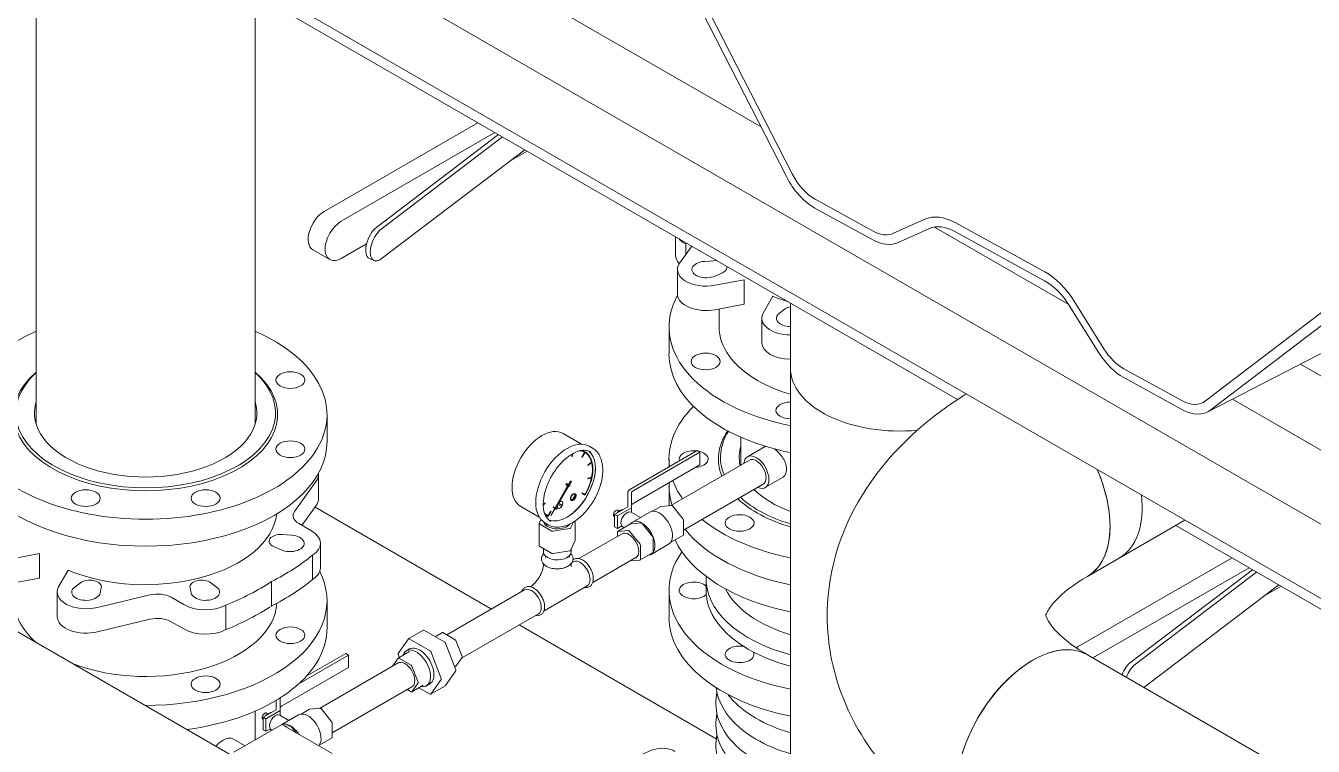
# Model space of a CAD drawing. Header units: millimetres. Extents: x -312439 to 477422, y -331570 to 212570.
# Drawn here: x 398898 to 399505, y 93944 to 94284 of the extents above; entities that cross this region are included whole.
import ezdxf

# ---------------------------------------------------------------- set-up
doc = ezdxf.new("R2010")
doc.units = ezdxf.units.MM

msp = doc.modelspace()

# ---------------------------------------------------------------- linework, layer by layer
at = {"color": 0, "linetype": 'Continuous', "lineweight": 0, "extrusion": (8.40036e-17, 0.816497, 0.57735)}
for p, q in [((397280.542, 95334.72), (402000.038, 92609.917)), ((397280.542, 95299.715), (402000.038, 92574.913)), ((399347.003, 93736.499), (397887.946, 94578.885)), ((398732.254, 94456.575), (399337.191, 94107.315)), ((399175.68, 94370.606), (399256.553, 94212.375)), ((399259.211, 94213.714), (399178.338, 94371.945)), ((398903.134, 94095.657), (398903.134, 94357.917)), ((399078.327, 94331.773), (399244.59, 94235.781)), ((399006.209, 94095.657), (399006.209, 94298.407)), ((399111.206, 94237.787), (399038.777, 94195.97)), ((399046.793, 94191.342), (399119.222, 94233.159)), ((399120.834, 94232.228), (399063.513, 94188.641)), ((399065.66, 94187.699), (399122.758, 94231.117)), ((399133.225, 94225.074), (399065.66, 94173.698)), ((399134.38, 94224.408), (399125.94, 94219.535)), ((399269.973, 94197.598), (399297.283, 94182.593)), ((399297.389, 94186.74), (399270.104, 94201.731)), ((399321.791, 94192.291), (399307.045, 94185.67)), ((399378.252, 94167.491), (399335.972, 94190.72)), ((399204.342, 94175.306), (399204.342, 94184.014)), ((399309.202, 94181.273), (399323.947, 94187.893)), ((399326.295, 94188.608), (399389.574, 94152.074)), ((399335.867, 94186.573), (399378.147, 94163.344)), ((399033.418, 94177.937), (399041.434, 94173.309)), ((399058.737, 94180.736), (399046.793, 94173.839)), ((399206.326, 94171.697), (399211.973, 94179.609)), ((399209.094, 94175.576), (399209.094, 94181.271)), ((399060.07, 94173.787), (399062.217, 94172.846)), ((399217.937, 94172.442), (399222.331, 94172.755)), ((399540.648, 94172.888), (399454.049, 94106.668)), ((399205.206, 94157.08), (399205.206, 94168.581)), ((399226.396, 94167.087), (399222.906, 94165.515)), ((399456.566, 94102.485), (399543.165, 94168.705)), ((399236.707, 94163.756), (399223.007, 94161.148)), ((399236.707, 94152.255), (399236.707, 94163.756)), ((399245.662, 94148.068), (399250.179, 94155.978)), ((399558.081, 94154.637), (399455.131, 94101.575)), ((399223.007, 94149.647), (399236.707, 94152.255)), ((399224.804, 94141.564), (399224.804, 94149.989)), ((399253.225, 94148.01), (399255.949, 94150.025)), ((399258.407, 93890.54), (399258.407, 94152.8)), ((399389.803, 94151.712), (399403.807, 94129.296)), ((399406.126, 94131.234), (399392.121, 94153.65)), ((399201.225, 94141.564), (399201.225, 94128.862)), ((399244.98, 94134.116), (399244.98, 94145.617)), ((399498.739, 94124.052), (399607.609, 94061.196)), ((399415.463, 94117.663), (399442.774, 94102.659)), ((399442.854, 94106.82), (399415.569, 94121.81)), ((399466.706, 94107.542), (399632.99, 94011.538)), ((399040.109, 94087.507), (399040.109, 94100.209)), ((399160.031, 94086.309), (399151.332, 94091.331)), ((399235.124, 94076.434), (399235.124, 94089.52)), ((399155.499, 94080.562), (399155.732, 94081.703)), ((399155.542, 94080.537), (399155.787, 94081.735)), ((399155.98, 94081.844), (399155.722, 94080.585)), ((399160.182, 94080.208), (399161.489, 94082.472)), ((399160.225, 94080.183), (399161.533, 94082.448)), ((399161.664, 94082.372), (399160.357, 94080.107)), ((399161.73, 94082.638), (399161.686, 94082.663)), ((399165.448, 94084.286), (399163.632, 94085.334)), ((399214.546, 94083.226), (399183.018, 94065.023)), ((399215.824, 94082.488), (399184.296, 94064.285)), ((399215.824, 94082.488), (399214.546, 94083.226)), ((399215.824, 94076.587), (399215.824, 94082.488)), ((399246.274, 94085.007), (399238.195, 94080.342)), ((399155.499, 94080.562), (399155.542, 94080.537)), ((399155.722, 94080.585), (399155.542, 94080.537)), ((399160.182, 94080.208), (399160.225, 94080.183)), ((399160.357, 94080.107), (399160.225, 94080.183)), ((399162.913, 94076.434), (399164.699, 94078.017)), ((399162.961, 94076.254), (399162.913, 94076.434)), ((399162.913, 94076.434), (399162.957, 94076.409)), ((399162.957, 94076.409), (399164.743, 94077.992)), ((399163.005, 94076.229), (399162.957, 94076.409)), ((399162.961, 94076.254), (399163.005, 94076.229)), ((399164.791, 94077.813), (399163.005, 94076.229)), ((399169.444, 94078.356), (399169.193, 94079.187)), ((399215.824, 94076.587), (399184.296, 94058.385)), ((399201.225, 94075.534), (399201.225, 94079.256)), ((399239.119, 94078.741), (399202.059, 94057.344)), ((399035.007, 94068.875), (399024.824, 94054.604)), ((399036.128, 94060.489), (399036.128, 94071.991)), ((399154.754, 94069.01), (399153.992, 94067.642)), ((399154.079, 94067.592), (399154.841, 94068.96)), ((399154.841, 94068.96), (399154.754, 94069.01)), ((399154.841, 94068.96), (399155.27, 94068.712)), ((399162.913, 94070.014), (399162.961, 94070.25)), ((399162.913, 94070.014), (399162.957, 94069.989)), ((399164.743, 94070.468), (399162.957, 94069.989)), ((399162.957, 94069.989), (399163.005, 94070.225)), ((399162.961, 94070.25), (399164.747, 94070.728)), ((399162.961, 94070.25), (399163.005, 94070.225)), ((399163.005, 94070.225), (399164.791, 94070.703)), ((399254.645, 94070.508), (399246.566, 94065.843)), ((399153.283, 94066.368), (399147.582, 94056.196)), ((399153.369, 94066.318), (399147.669, 94056.146)), ((399147.78, 94056.13), (399153.717, 94066.117)), ((399152.715, 94067.124), (399153.278, 94066.799)), ((399153.083, 94067.761), (399153.645, 94067.436)), ((399153.369, 94066.318), (399153.283, 94066.368)), ((399153.729, 94066.539), (399154.015, 94066.374)), ((399154.079, 94067.592), (399153.992, 94067.642)), ((399154.096, 94067.175), (399154.382, 94067.01)), ((399155.27, 94068.712), (399154.465, 94067.368)), ((399157.151, 94062.775), (399156.82, 94062.201)), ((399156.927, 94062.904), (399156.849, 94062.949)), ((399156.929, 94062.933), (399157.013, 94062.884)), ((399157.151, 94062.775), (399157.23, 94062.729)), ((399160.182, 94063.086), (399160.313, 94063.313)), ((399160.182, 94063.086), (399160.225, 94063.061)), ((399160.225, 94063.061), (399160.357, 94063.288)), ((399161.533, 94062.306), (399160.225, 94063.061)), ((399160.313, 94063.313), (399160.357, 94063.288)), ((399160.357, 94063.288), (399161.664, 94062.534)), ((399181.765, 94063.276), (399181.765, 94056.72)), ((399183.572, 94054.057), (399183.572, 94063.276)), ((399201.225, 94057.27), (399201.225, 94068.158)), ((399245.641, 94067.443), (399208.115, 94045.778)), ((399035.007, 94057.374), (399028.303, 94047.978)), ((399140.126, 94051.833), (399131.427, 94056.855)), ((399141.966, 94057.858), (399142.837, 94058.631)), ((399141.966, 94057.795), (399142.88, 94058.606)), ((399142.928, 94058.426), (399141.967, 94057.573)), ((399142.837, 94058.631), (399142.88, 94058.606)), ((399142.88, 94058.606), (399142.928, 94058.426)), ((399147.602, 94056.232), (399146.721, 94056.741)), ((399148.893, 94057.916), (399148.855, 94057.939)), ((399150.669, 94056.891), (399148.893, 94057.916)), ((399149.164, 94058.459), (399149.196, 94058.441)), ((399149.196, 94058.441), (399150.971, 94057.416)), ((399150.833, 94059.226), (399150.67, 94059.319)), ((399155.073, 94059.874), (399155.151, 94059.829)), ((399155.128, 94059.813), (399155.212, 94059.765)), ((399155.707, 94060.273), (399155.376, 94059.699)), ((399155.454, 94059.654), (399155.376, 94059.699)), ((399161.598, 94062.42), (399161.73, 94062.344)), ((399181.765, 94056.72), (399175.62, 94053.172)), ((399193.502, 94054.673), (399197.38, 94056.912)), ((399202.545, 94057.388), (399197.445, 94056.932)), ((399207.959, 94050.862), (399202.858, 94057.207)), ((399034.446, 94056.587), (399117.596, 94008.58)), ((399140.918, 94050.744), (399140.096, 94048.973)), ((399144.112, 94052.222), (399144.155, 94052.197)), ((399144.155, 94052.197), (399144.286, 94052.425)), ((399144.178, 94052.489), (399145.485, 94054.752)), ((399144.221, 94052.463), (399145.528, 94054.727)), ((399144.309, 94052.412), (399144.352, 94052.387)), ((399145.66, 94054.651), (399144.352, 94052.387)), ((399145.485, 94054.752), (399145.528, 94054.727)), ((399145.528, 94054.727), (399145.66, 94054.651)), ((399147.506, 94056.059), (399145.602, 94052.663)), ((399145.689, 94052.613), (399145.602, 94052.663)), ((399147.592, 94056.009), (399145.689, 94052.613)), ((399145.689, 94052.613), (399147.659, 94055.928)), ((399147.487, 94056.027), (399146.603, 94056.537)), ((399148.335, 94055.537), (399147.616, 94055.952)), ((399148.453, 94055.741), (399147.734, 94056.156)), ((399149.032, 94056.106), (399148.869, 94056.2)), ((399175.467, 94052.176), (399175.62, 94052.088)), ((399176.897, 94052.434), (399175.62, 94053.172)), ((399175.62, 94053.172), (399175.62, 94047.271)), ((399176.832, 94054.047), (399176.744, 94053.821)), ((399183.572, 94056.288), (399176.897, 94052.434)), ((399176.897, 94046.533), (399176.897, 94052.434)), ((399178.816, 94055.31), (399177.008, 94054.266)), ((399177.182, 94055.147), (399177.858, 94054.757)), ((399179.154, 94055.212), (399178.96, 94055.324)), ((399183.392, 94054.161), (399187.72, 94051.662)), ((399184.025, 94049.529), (399192.253, 94054.28)), ((399026.822, 94048.833), (399032.766, 94045.401)), ((399140.081, 94048.907), (399140.081, 94038.405)), ((399140.21, 94048.726), (399146.1, 94045.326)), ((399144.587, 94048.153), (399142.77, 94049.201)), ((399143.562, 94047.737), (399143.562, 94048.744)), ((399146.527, 94045.26), (399154.572, 94046.504)), ((399151.719, 94047.657), (399150.875, 94047.459)), ((399153.574, 94047.737), (399153.574, 94048.243)), ((399154.885, 94046.685), (399156.229, 94049.58)), ((399157.056, 94050.113), (399157.056, 94040.895)), ((399175.62, 94047.271), (399176.897, 94046.533)), ((399178.964, 94047.727), (399176.897, 94046.533)), ((399176.934, 94044.958), (399176.934, 94042.839)), ((399177.026, 94045.161), (399183.089, 94048.661)), ((399182.191, 94045.636), (399177.091, 94045.181)), ((399179.426, 94047.291), (399180.07, 94046.918)), ((399187.605, 94039.11), (399182.504, 94045.456)), ((399188.254, 94049.137), (399183.154, 94048.681)), ((399193.667, 94042.611), (399188.567, 94048.956)), ((399208.115, 94043.658), (399208.115, 94050.459)), ((399398.342, 94023.982), (399444.259, 94050.492)), ((399439.934, 94047.995), (399715.648, 93888.812)), ((399019.003, 94043.688), (399023.396, 94043.375)), ((399036.989, 94028.014), (399036.989, 94039.515)), ((399154.885, 94036.184), (399157.041, 94040.829)), ((399179.086, 94044.081), (399158.769, 94032.351)), ((399187.761, 94031.907), (399187.761, 94038.707)), ((399192.796, 94034.336), (399201.025, 94039.087)), ((399193.824, 94035.407), (399193.824, 94042.208)), ((399201.989, 94039.972), (399208.024, 94043.456)), ((398904.718, 94034.69), (398891.017, 94032.082)), ((398904.718, 94023.189), (398904.718, 94034.69)), ((399018.427, 94036.449), (399014.937, 94038.021)), ((399033.296, 94022.45), (399033.296, 94033.952)), ((399140.21, 94038.225), (399146.1, 94034.825)), ((399142.046, 94037.165), (399142.046, 94035.528)), ((399142.964, 94033.601), (399142.964, 94032.932)), ((399146.527, 94034.758), (399154.572, 94036.003)), ((399154.172, 94033.601), (399154.172, 94032.932)), ((399155.091, 94036.627), (399155.091, 94035.528)), ((399185.609, 94032.784), (399165.291, 94021.053)), ((399187.669, 94031.704), (399193.732, 94035.205)), ((399466.479, 94032.67), (399394.05, 93990.853)), ((398913.672, 94019.002), (398918.19, 94026.912)), ((399142.046, 94029.581), (399142.046, 94029.889)), ((399155.091, 94029.581), (399155.091, 94029.889)), ((399155.518, 94030.474), (399156.134, 94030.829)), ((399182.991, 94031.272), (399187.605, 94031.684)), ((399402.066, 93986.225), (399474.495, 94028.042)), ((399476.107, 94027.111), (399418.786, 93983.523)), ((398891.017, 94020.581), (398904.718, 94023.189)), ((398921.236, 94018.944), (398923.959, 94020.959)), ((398985.385, 94020.959), (398988.108, 94018.944)), ((399014.002, 94009.997), (399014.002, 94021.499)), ((399218.679, 94022.755), (399218.679, 94017.348)), ((399420.933, 93982.582), (399478.031, 94026)), ((398912.991, 94005.05), (398912.991, 94016.551)), ((398956.662, 94015.251), (398931.943, 94009.371)), ((398933.775, 94018.612), (398933.233, 94016.075)), ((398976.11, 94016.075), (398975.568, 94018.612)), ((399133.181, 94017.578), (399096.5, 93996.4)), ((399135.816, 94019.099), (399136.083, 94019.253)), ((399142.339, 94007.801), (399162.656, 94019.532)), ((399201.225, 94004.646), (399201.225, 94017.348)), ((399488.498, 94019.957), (399424.957, 93971.641)), ((399489.653, 94019.291), (399481.214, 94014.418)), ((398972.602, 94010.665), (398966.657, 94014.097)), ((398992.433, 93998.858), (398992.433, 94010.359)), ((399040.109, 94012.497), (399040.109, 93999.796)), ((398956.662, 94003.749), (398931.943, 93997.87)), ((398972.602, 93999.164), (398966.657, 94002.596)), ((399139.704, 94006.28), (399103.489, 93985.372)), ((399085.504, 93998.615), (399078.574, 93994.615)), ((399085.782, 93998.588), (399095.579, 93992.931)), ((399094.443, 93997.482), (399091.07, 93995.534)), ((399094.665, 93997.46), (399100.554, 93994.059)), ((399130.641, 94001.048), (399223.476, 93947.45)), ((399073.613, 93987.588), (399078.512, 93994.557)), ((399078.853, 93994.587), (399088.65, 93988.931)), ((399095.919, 93992.508), (399100.818, 93979.882)), ((399100.825, 93993.722), (399103.77, 93986.133)), ((399050.266, 93986.903), (399026.793, 93973.351)), ((399048.988, 93987.641), (399030.306, 93976.854)), ((399050.266, 93986.903), (399048.988, 93987.641)), ((399050.266, 93981.002), (399050.266, 93986.903)), ((399070.943, 93981.644), (399073.606, 93985.434)), ((399074.145, 93985.763), (399073.613, 93987.134)), ((399079.013, 93988.573), (399073.656, 93985.48)), ((399073.877, 93985.458), (399079.767, 93982.058)), ((399077.425, 93988.834), (399078.997, 93989.741)), ((399088.99, 93988.507), (399093.889, 93975.882)), ((399103.77, 93985.771), (399100.825, 93981.582)), ((399398.342, 93987.007), (399698.892, 93813.485)), ((399050.266, 93981.002), (399018.738, 93962.8)), ((399073.561, 93983.156), (399036.501, 93961.759)), ((399080.038, 93981.721), (399082.983, 93974.131)), ((399100.818, 93979.428), (399095.919, 93972.459)), ((399100.775, 93981.536), (399100.286, 93981.253)), ((399080.083, 93971.858), (399042.557, 93950.193)), ((399085.345, 93972.627), (399079.988, 93969.534)), ((399082.983, 93973.77), (399080.038, 93969.58)), ((399086.933, 93972.366), (399088.505, 93973.274)), ((399095.857, 93972.401), (399088.928, 93968.401)), ((399093.889, 93975.428), (399088.99, 93968.459)), ((399018.014, 93958.472), (399018.014, 93966.694)), ((399079.767, 93969.556), (399077.931, 93970.616)), ((399088.65, 93968.428), (399083.361, 93971.482)), ((399006.209, 93946.873), (399006.209, 93960.454)), ((399016.207, 93961.135), (399010.061, 93957.587)), ((399018.014, 93960.703), (399011.339, 93956.849)), ((399013.258, 93959.725), (399011.45, 93958.681)), ((399011.624, 93959.562), (399012.3, 93959.172)), ((399013.596, 93959.627), (399013.402, 93959.739)), ((399016.207, 93965.577), (399016.207, 93961.135)), ((399027.944, 93959.088), (399031.822, 93961.327)), ((399036.987, 93961.803), (399031.887, 93961.347)), ((399042.401, 93955.277), (399037.3, 93961.622)), ((399018.773, 93954.127), (398996.254, 93941.125)), ((399009.909, 93956.591), (399010.061, 93956.503)), ((399011.339, 93956.849), (399010.061, 93957.587)), ((399010.061, 93957.587), (399010.061, 93951.686)), ((399011.274, 93958.462), (399011.186, 93958.236)), ((399011.339, 93950.948), (399011.339, 93956.849)), ((399017.834, 93958.576), (399022.162, 93956.077)), ((399018.773, 93954.127), (399042.518, 93940.418)), ((399018.778, 93954.124), (399026.695, 93958.695)), ((399022.696, 93953.552), (399020.162, 93953.325)), ((399042.557, 93948.073), (399042.557, 93954.874)), ((399010.061, 93951.686), (399011.339, 93950.948)), ((399013.406, 93952.142), (399011.339, 93950.948)), ((399013.868, 93951.706), (399014.224, 93951.5)), ((399025.543, 93950.218), (399023.009, 93953.371)), ((399036.431, 93944.387), (399042.465, 93947.871)), ((399001.466, 93944.134), (398995.802, 93947.405))]:
    msp.add_line(p, q, dxfattribs=at)
at = {"color": 0, "linetype": 'Continuous', "lineweight": 0}
for centre, major_axis, ratio, start_param, end_param in [((399270.555, 94219.429), (11.825, -22.942), 0.6074486, 4.7067872, 5.5477045), ((399270.555, 94219.429), (-9.58, 18.587), 0.6074486, 1.5651945, 2.4074876), ((399038.777, 94187.219), (-5.359, -9.282), 0.5773503, 3.9269908, 6.2831853), ((399046.793, 94182.591), (-5.359, -9.282), 0.5773503, 3.9269908, 7.0685835), ((399335.309, 94164.728), (-14.069, 27.297), 0.6074486, 5.5490802, 6.2504354), ((399063.513, 94181.64), (-3.442, -7.853), 0.493747, 3.867644, 6.2831853), ((399065.66, 94180.698), (3.442, 7.853), 0.493747, 0.7260513, 3.867644), ((399297.84, 94204.438), (9.58, -18.587), 0.6074486, 5.5490802, 6.2504354), ((399335.309, 94164.728), (-11.825, 22.942), 0.6074486, 5.5490802, 6.2504354), ((399218.747, 94186.807), (-14.405, 0), 0.5773503, 0.4508742, 0.8364399), ((399297.84, 94204.438), (11.825, -22.942), 0.6074486, 5.5490796, 6.2504361), ((399218.747, 94175.306), (-14.405, 0), 0.5773503, 0, 0.4962001), ((399218.762, 94168.581), (-6.737, 0), 0.5773503, 4.8351545, 8.5166127), ((399223.006, 94169.596), (5.512, 0), 0.5773503, 1.4129203, 1.6935618), ((399218.762, 94168.581), (-13.556, 0), 0.5773503, 5.8737687, 8.1724889), ((399223.006, 94169.596), (5.512, 0), 0.5773503, 5.3750201, 6.4410613), ((399377.589, 94141.499), (-14.069, 27.297), 0.6074486, 4.847725, 5.5490802), ((399377.589, 94141.499), (11.825, -22.942), 0.6074486, 1.7061324, 2.4074876), ((399286.661, 94141.564), (-85.437, 0), 0.5773503, 5.9753277, 7.4612826), ((399218.762, 94157.08), (-13.556, 0), 0.5773503, 0, 1.8893036), ((399286.661, 94184.819), (61.857, 0), 0.5773503, 4.0816104, 4.2215114), ((399258.536, 94145.617), (-13.556, 0), 0.5773503, 5.964678, 7.8444589), ((399258.536, 94145.617), (-6.737, 0), 0.5773503, 5.6205526, 7.8348194), ((399260.294, 94148.068), (5.512, 0), 0.5773503, 1.920184, 2.47896), ((399286.661, 94141.564), (61.857, 0), 0.5773503, 3.1415927, 3.9269908), ((398954.672, 94100.209), (85.437, 0), 0.5773503, 2.2183358, 7.2064421), ((399258.536, 94134.116), (-13.556, 0), 0.5773503, 0, 1.5612736), ((399416.021, 94139.508), (-9.58, 18.587), 0.6074486, 1.7061324, 2.4074876), ((399286.661, 94128.862), (85.437, 0), 0.5773503, 3.1415927, 4.3196899), ((399416.021, 94139.508), (11.825, -22.942), 0.6074486, 4.8477244, 5.5490809), ((398954.672, 94100.209), (62.164, 0), 0.5773503, 2.548228, 6.8765499), ((398954.672, 94101.009), (-61.184, 0), 0.5773503, 5.7140037, 9.9939595), ((399309.945, 94122.207), (51.538, 0), 0.5773503, 3.1415927, 4.8737533), ((399309.945, 94122.207), (-51.538, 0), 0.5773503, 0, 1.7321606), ((399286.661, 94141.564), (61.857, 0), 0.5773503, 3.9269908, 4.238039), ((398954.672, 94101.009), (-52.364, 0), 0.5773503, 6.105246, 9.6027173), ((399258.419, 94102.199), (-6.798, 0), 0.5773503, 4.7141399, 7.8522307), ((399443.306, 94124.518), (9.58, -18.587), 0.6074486, 5.5490802, 6.3913733), ((399286.661, 94079.256), (85.437, 0), 0.5773503, 2.6147213, 3.2144513), ((399443.306, 94124.518), (11.825, -22.942), 0.6074486, 5.550456, 6.3913733), ((399141.379, 94074.093), (-9.952, -17.238), 0.5773503, 3.1415927, 6.2831853), ((399286.661, 94141.564), (-85.437, 0), 0.5773503, 1.1780972, 1.2337501), ((398954.672, 94087.507), (-85.437, 0), 0.5773503, 0, 3.1415927), ((399153.201, 94067.268), (-10.431, -18.066), 0.5773503, 3.1415927, 6.2831853), ((399286.661, 94079.256), (62.164, 0), 0.5773503, 2.763109, 3.3676285), ((399286.661, 94080.056), (61.184, 0), 0.5773503, 2.7871538, 3.376473), ((399153.201, 94067.268), (-9.42, -16.316), 0.5773503, 0.7853982, 3.0447187), ((399152.942, 94067.417), (-8.656, -14.993), 0.5773503, 1.5707963, 3.3990144), ((399152.942, 94067.417), (-8.787, -15.22), 0.5773503, 1.5707963, 3.3359698), ((399152.899, 94067.442), (-8.787, -15.22), 0.5773503, 3.1415927, 3.327058), ((399170.287, 94097.535), (-8.722, -15.107), 0.5773503, 6.2794167, 6.2869539), ((399170.221, 94097.27), (-8.59, -14.879), 0.5773503, 6.279359, 6.2870116), ((399152.899, 94067.442), (-8.656, -14.993), 0.5773503, 2.6255886, 3.1289946), ((399212.861, 94079.256), (6.798, 0), 0.5773503, 1.3557076, 3.3566814), ((399212.861, 94079.256), (6.798, 0), 0.5773503, 4.8360668, 7.0685835), ((399212.861, 94079.256), (6.798, 0), 0.5773503, 0.7853982, 1.2579123), ((399286.661, 94080.056), (52.364, 0), 0.5773503, 2.9636533, 3.2693714), ((399242.38, 94073.092), (4.186, -7.25), 0.5773503, 0.7853982, 3.819024), ((399286.661, 94128.862), (85.437, 0), 0.5773503, 4.3196899, 4.3753427), ((399176.669, 94088.512), (-8.722, -15.107), 0.5773503, 5.7558179, 5.7633552), ((399152.899, 94067.442), (-8.656, -14.993), 0.5773503, 2.1019898, 2.6060662), ((399176.513, 94088.263), (-8.59, -14.879), 0.5773503, 5.7557602, 5.7634128), ((399242.38, 94073.092), (-3.261, 5.649), 0.5773503, 3.1415927, 6.2831853), ((399022.571, 94071.991), (13.556, 0), 0.5773503, 5.8737687, 6.3559681), ((399152.899, 94067.442), (-9.646, -16.708), 0.5773503, 0.8552539, 2.2863388), ((399152.899, 94067.442), (-8.656, -14.993), 0.5773503, 1.578391, 2.0842988), ((399176.489, 94073.671), (-8.59, -14.879), 0.5773503, 5.2321614, 5.2398141), ((399176.693, 94073.837), (-8.722, -15.107), 0.5773503, 5.2322191, 5.2397564), ((399286.661, 94079.256), (85.437, 0), 0.5773503, 3.3469922, 3.5305939), ((399242.38, 94073.092), (4.186, -7.25), 0.5773503, 5.605754, 7.0685835), ((399372.573, 94068.615), (-25.769, 44.633), 0.5773503, 3.1415927, 4.5128046), ((399372.573, 94068.615), (25.769, -44.633), 0.5773503, 0.7853982, 1.3712119), ((399152.899, 94067.442), (-0.184, -0.318), 0.5773503, 3.1415927, 6.2831853), ((399153.826, 94066.907), (-0.408, -0.707), 0.5773503, 3.6351307, 5.8435067), ((399153.912, 94066.857), (-0.408, -0.707), 0.5773503, 3.6351307, 5.8435067), ((399153.912, 94066.857), (-0.184, -0.318), 0.5773503, 3.1415927, 6.2831853), ((399153.912, 94066.857), (-0.408, -0.707), 0.5773503, 0.4398516, 1.1672039), ((399153.912, 94066.857), (-0.408, -0.707), 0.5773503, 1.9743887, 2.6478622), ((399156.028, 94061.373), (-0.901, -1.56), 0.5773503, 3.1415927, 6.2831853), ((399156.191, 94061.279), (-0.901, -1.56), 0.5773503, 3.3104584, 6.1143196), ((399154.02, 94062.532), (-1.681, -2.912), 0.8164966, 1.0145657, 2.1270269), ((399156.191, 94061.279), (-0.901, -1.56), 0.5773503, 0.1688658, 2.9727269), ((399154.323, 94062.358), (1.681, 2.912), 0.8164966, 4.1561584, 5.2686196), ((399156.112, 94061.324), (-0.901, -1.56), 0.5773503, 2.9727269, 3.3104584), ((399186.045, 94063.276), (-4.28, 0), 0.5773503, 5.4977871, 6.2831853), ((399186.045, 94063.276), (-2.473, 0), 0.5773503, 5.4977871, 6.2831853), ((399286.661, 94066.554), (85.437, 0), 0.5773503, 3.1415927, 3.3227032), ((399286.661, 94080.056), (52.364, 0), 0.5773503, 3.6650852, 4.1424689), ((399022.571, 94060.489), (13.556, 0), 0.5773503, 5.8737687, 6.2831853), ((399146.662, 94056.639), (-0.059, -0.102), 0.5773503, 3.1415927, 6.2831853), ((399149.77, 94057.76), (-0.901, -1.56), 0.5773503, 5.2557699, 6.2831853), ((399149.932, 94057.666), (-0.901, -1.56), 0.5773503, 4.8812547, 7.6851159), ((399149.932, 94057.666), (-0.901, -1.56), 0.5773503, 1.7396621, 4.5435232), ((399149.77, 94057.76), (-0.901, -1.56), 0.5773503, 3.1415927, 4.1247486), ((399149.854, 94057.711), (-0.901, -1.56), 0.5773503, 1.4019306, 1.7396621), ((399156.112, 94061.324), (-0.901, -1.56), 0.5773503, 6.1143196, 6.4520511), ((399170.156, 94057.403), (-8.59, -14.879), 0.5773503, 4.7085627, 4.7162153), ((399170.353, 94057.441), (-8.722, -15.107), 0.5773503, 4.7086203, 4.7161576), ((399186.045, 94057.375), (-2.473, 0), 0.5773503, 5.4977871, 6.2831853), ((399197.601, 94056.529), (-0.221, 0.383), 0.5773503, 6.0213859, 6.2831853), ((399202.702, 94056.985), (-0.221, 0.383), 0.5773503, 4.9741884, 6.0213859), ((399286.661, 94079.256), (62.164, 0), 0.5773503, 3.6909347, 4.2405667), ((399286.661, 94080.056), (61.184, 0), 0.5773503, 3.7035363, 4.2323771), ((399387.672, 94077.332), (-25.769, 44.633), 0.5773503, 3.1415927, 4.0660163), ((398954.672, 94055.753), (61.857, 0), 0.5773503, 4.0816104, 6.2172753), ((399033.318, 94052.584), (-9.187, 0), 0.5773503, 5.8923976, 7.0685835), ((399152.942, 94067.417), (-8.656, -14.993), 0.5773503, 6.0257636, 6.2831853), ((399152.942, 94067.417), (-8.787, -15.22), 0.5773503, 6.0888081, 6.2831853), ((399152.899, 94067.442), (-8.787, -15.22), 0.5773503, 6.0977199, 6.2831853), ((399135.663, 94037.565), (8.59, 14.879), 0.5773503, 6.279359, 6.2870116), ((399135.597, 94037.299), (8.722, 15.107), 0.5773503, 6.2794167, 6.2869539), ((399135.554, 94037.324), (8.722, 15.107), 0.5773503, 6.2794167, 6.2807026), ((399153.201, 94067.268), (-9.42, -16.316), 0.5773503, 0.096874, 0.7853982), ((399176.324, 94053.661), (0.858, 1.486), 0.5773503, 0, 3.1415927), ((399177.008, 94054.031), (0.144, 0.249), 0.5773503, 0.7853982, 1.8325957), ((399181.409, 94050.726), (-1.983, -3.435), 0.5773503, 3.1415927, 5.4977871), ((399178.816, 94055.075), (0.144, 0.249), 0.5773503, 0, 0.7853982), ((399196.639, 94046.683), (-4.386, 7.596), 0.5773503, 5.4977871, 6.2831853), ((399196.639, 94046.683), (-4.386, 7.596), 0.5773503, 3.1415927, 5.4977871), ((399207.802, 94050.639), (-0.221, 0.383), 0.5773503, 3.9269908, 4.9741884), ((399286.661, 94079.256), (85.437, 0), 0.5773503, 3.7559953, 4.3753427), ((399022.571, 94039.515), (14.418, 0), 0.5773503, 5.5512125, 7.0685835), ((399140.523, 94048.907), (-0.442, 0), 0.5773503, 6.0213859, 7.0685835), ((399148.568, 94050.151), (6.523, 0), 0.5773503, 3.2787449, 5.8812868), ((399148.568, 94046.029), (-6.523, 0), 0.5773503, 5.5872933, 5.7039844), ((399146.413, 94045.506), (0.442, 0), 0.5773503, 3.9269908, 4.9741884), ((399148.568, 94046.029), (-6.523, 0), 0.5773503, 3.7207935, 3.7939076), ((399154.458, 94046.751), (0.442, 0), 0.5773503, 4.9741884, 6.0213859), ((399177.247, 94044.778), (-0.221, 0.383), 0.5773503, 6.0213859, 7.0685835), ((399181.409, 94050.726), (-1.983, -3.435), 0.5773503, 5.4977871, 6.2831853), ((399182.348, 94038.432), (-3.261, 5.649), 0.5773503, 3.1415927, 6.2831853), ((399182.348, 94045.233), (-0.221, 0.383), 0.5773503, 4.9741884, 6.0213859), ((399188.411, 94041.933), (-4.386, 7.596), 0.5773503, 5.4977871, 6.5382602), ((399183.31, 94048.278), (-0.221, 0.383), 0.5773503, 6.0213859, 6.2831853), ((399188.411, 94048.734), (-0.221, 0.383), 0.5773503, 4.9741884, 6.0213859), ((399188.411, 94041.933), (-4.386, 7.596), 0.5773503, 2.8865178, 5.4977871), ((399286.661, 94066.554), (85.437, 0), 0.5773503, 3.5670249, 4.3753427), ((399372.573, 94068.615), (25.769, -44.633), 0.5773503, 0, 0.7853982), ((399018.328, 94040.53), (-5.512, 0), 0.5773503, 4.5896219, 7.191349), ((399022.571, 94039.515), (6.737, 0), 0.5773503, 4.0497563, 7.7312146), ((399156.614, 94040.895), (0.442, 0), 0.5773503, 6.0213859, 6.2831853), ((399187.448, 94038.888), (-0.221, 0.383), 0.5773503, 3.9269908, 4.9741884), ((399193.511, 94042.388), (-0.221, 0.383), 0.5773503, 3.9269908, 4.9741884), ((399286.661, 94053.853), (85.437, 0), 0.5773503, 3.4013202, 4.3753427), ((399207.802, 94043.839), (0.221, -0.383), 0.5773503, 0, 0.7853982), ((398927.099, 94077.589), (130.347, 0), 0.5773503, 5.4421677, 5.6646456), ((399140.523, 94038.405), (-0.442, 0), 0.5773503, 0, 0.7853982), ((399148.568, 94035.528), (-6.523, 0), 0.5773503, 0, 0.7853982), ((399148.568, 94035.528), (-6.523, 0), 0.5773503, 0.7853982, 3.1415927), ((399146.413, 94035.005), (0.442, 0), 0.5773503, 3.9269908, 4.9741884), ((399154.458, 94036.25), (0.442, 0), 0.5773503, 4.9741884, 6.0213859), ((399193.511, 94035.588), (0.221, -0.383), 0.5773503, 0, 0.7853982), ((399286.661, 94017.348), (85.437, 0), 0.5773503, 2.7625544, 4.3753427), ((398954.672, 94012.497), (-85.437, 0), 0.5773503, 1.5675614, 3.4255664), ((399022.571, 94028.014), (14.418, 0), 0.5773503, 5.5512125, 6.2831853), ((399159.395, 94025.181), (-3.261, 5.649), 0.5773503, 3.9269908, 6.2831853), ((399187.448, 94032.087), (0.221, -0.383), 0.5773503, 6.0213859, 7.0685835), ((398928.305, 94019.001), (5.512, 0), 0.5773503, 6.1604182, 8.7621453), ((398981.039, 94019.001), (5.512, 0), 0.5773503, 0.6626311, 3.2643581), ((398916.851, 94071.672), (-130.347, 0), 0.5773503, 2.1893361, 2.411814), ((398927.099, 94066.087), (130.347, 0), 0.5773503, 5.4421677, 5.6646456), ((399159.395, 94025.181), (-3.261, 5.649), 0.5773503, 3.1415927, 3.9269908), ((399212.861, 94017.348), (6.798, 0), 0.5773503, 0.543593, 3.9269908), ((399286.661, 94022.755), (-67.982, 0), 0.5773503, 6.2526983, 7.4253675), ((398926.547, 94016.551), (-13.556, 0), 0.5773503, 5.964678, 8.2633982), ((398926.547, 94016.551), (-6.737, 0), 0.5773503, 5.6205526, 9.3020109), ((398960.161, 94010.347), (-9.187, 0), 0.5773503, 3.9269908, 5.1031767), ((398982.797, 94016.551), (-6.737, 0), 0.5773503, 0.1227655, 3.8042237), ((399136.442, 94011.929), (-3.261, 5.649), 0.5773503, 3.1415927, 6.2831853), ((399212.861, 94017.348), (6.798, 0), 0.5773503, 3.9269908, 5.7639057), ((399286.661, 94017.348), (-67.982, 0), 0.5773503, 0, 0.7853982), ((399286.661, 94027.836), (-61.245, 0), 0.5773503, 0.2785726, 1.091305), ((398954.672, 94012.497), (61.857, 0), 0.5773503, 3.1415927, 3.7256624), ((398954.672, 94012.497), (61.857, 0), 0.5773503, 4.1283192, 6.2501807), ((398982.797, 94016.551), (-14.418, 0), 0.5773503, 0.7853982, 2.3027692), ((398916.851, 94060.171), (-130.347, 0), 0.5773503, 2.1893361, 2.411814), ((398926.547, 94005.05), (-13.556, 0), 0.5773503, 0, 1.9802129), ((398960.161, 93998.845), (-9.187, 0), 0.5773503, 3.9269908, 5.1031767), ((399286.661, 94004.646), (85.437, 0), 0.5773503, 3.1415927, 4.3753427), ((398982.797, 94005.05), (-14.418, 0), 0.5773503, 0.7853982, 2.3027692), ((398954.672, 93999.796), (85.437, 0), 0.5773503, 4.9423536, 6.2831853), ((399085.782, 93998.133), (-0.278, 0.482), 0.5773503, 5.4977871, 6.2831853), ((399094.665, 93997.098), (-0.221, 0.383), 0.5773503, 5.4977871, 6.2831853), ((399082.179, 93980.6), (4.754, -8.234), 0.5773503, 5.8158119, 9.8921514), ((399078.853, 93994.133), (-0.278, 0.482), 0.5773503, 5.4977871, 6.5449847), ((399083.751, 93981.508), (4.754, -8.234), 0.5773503, 0, 3.1415927), ((399095.579, 93992.477), (0.278, -0.482), 0.5773503, 1.3089969, 2.3561945), ((399100.554, 93993.698), (0.221, -0.383), 0.5773503, 1.3089969, 2.3561945), ((399234.477, 93987.219), (6.798, 0), 0.5773503, 1.3046778, 3.9269908), ((399372.573, 93942.374), (25.769, 44.633), 0.5773503, 0, 3.1415927), ((399372.573, 93942.374), (25.769, 44.633), 0.5773503, 0, 2.3561945), ((399394.05, 93982.102), (-5.359, -9.282), 0.5773503, 3.9269908, 4.0480997), ((399073.954, 93987.164), (-0.278, 0.482), 0.5773503, 0.2617994, 1.3089969), ((399076.822, 93977.507), (-3.261, 5.649), 0.5773503, 3.1415927, 6.2831853), ((399073.877, 93985.097), (-0.221, 0.383), 0.5773503, 5.4977871, 6.5449847), ((399088.65, 93988.477), (0.278, -0.482), 0.5773503, 1.3089969, 2.3561945), ((399103.499, 93986.108), (0.221, -0.383), 0.5773503, 0.2617994, 1.3089969), ((399234.477, 93987.219), (6.798, 0), 0.5773503, 3.9269908, 6.5493038), ((399286.661, 94017.348), (-67.982, 0), 0.5773503, 0.7853982, 1.1421822), ((399402.066, 93977.473), (-5.359, -9.282), 0.5773503, 3.9269908, 4.0731089), ((399079.767, 93981.697), (0.221, -0.383), 0.5773503, 1.3089969, 2.3561945), ((399100.554, 93981.919), (0.221, -0.383), 0.5773503, 0, 0.2617994), ((399100.477, 93979.852), (0.278, -0.482), 0.5773503, 0.2617994, 1.3089969), ((399418.786, 93976.523), (-3.442, -7.853), 0.493747, 3.867644, 4.7918828), ((399420.933, 93975.581), (3.442, 7.853), 0.493747, 0.7260513, 1.680911), ((399082.712, 93974.107), (0.221, -0.383), 0.5773503, 0.2617994, 1.3089969), ((399093.548, 93975.851), (0.278, -0.482), 0.5773503, 0.2617994, 1.3089969), ((399095.579, 93972.883), (0.278, -0.482), 0.5773503, 0, 0.2617994), ((399079.767, 93969.917), (0.221, -0.383), 0.5773503, 5.4977871, 6.5449847), ((399088.65, 93968.882), (0.278, -0.482), 0.5773503, 5.4977871, 6.5449847), ((399010.766, 93958.076), (0.858, 1.486), 0.5773503, 0, 3.1415927), ((399013.258, 93959.49), (0.144, 0.249), 0.5773503, 0, 0.7853982), ((399020.487, 93961.79), (-2.473, 0), 0.5773503, 5.4977871, 6.2831853), ((399032.043, 93960.944), (-0.221, 0.383), 0.5773503, 6.0213859, 6.2831853), ((399037.144, 93961.4), (-0.221, 0.383), 0.5773503, 4.9741884, 6.0213859), ((399011.45, 93958.446), (0.144, 0.249), 0.5773503, 0.7853982, 1.8325957), ((399015.851, 93955.141), (-1.983, -3.435), 0.5773503, 3.1415927, 5.4977871), ((399015.851, 93955.141), (-1.983, -3.435), 0.5773503, 5.4977871, 6.2831853), ((399022.853, 93946.348), (-4.386, 7.596), 0.5773503, 5.4977871, 6.2093647), ((399022.853, 93953.149), (-0.221, 0.383), 0.5773503, 4.9741884, 6.0213859), ((399022.853, 93946.348), (-4.386, 7.596), 0.5773503, 4.7862096, 5.4977871), ((399031.081, 93951.098), (-4.386, 7.596), 0.5773503, 5.4977871, 6.2831853), ((399031.081, 93951.098), (-4.386, 7.596), 0.5773503, 3.3213391, 5.4977871), ((399042.244, 93955.054), (-0.221, 0.383), 0.5773503, 3.9269908, 4.9741884), ((399042.244, 93948.254), (0.221, -0.383), 0.5773503, 0, 0.7853982), ((399188.531, 93915.034), (15.512, 26.403), 0.5823607, 0, 3.1415927)]:
    msp.add_ellipse(centre, major_axis=major_axis, ratio=ratio, start_param=start_param, end_param=end_param, dxfattribs=at)
for centre, major_axis in [((399218.479, 94125.258), (-6.798, 0)), ((399022.854, 94116.514), (6.798, 0)), ((399022.854, 94083.903), (6.798, 0)), ((398926.43, 94060.843), (6.798, 0)), ((398982.914, 94060.843), (6.798, 0)), ((399154.198, 94066.692), (-0.184, -0.318)), ((399148.394, 94055.639), (-0.059, -0.102)), ((399234.477, 94049.127), (6.798, 0)), ((399022.854, 93996.192), (-6.798, 0)), ((398982.914, 93973.132), (-6.798, 0))]:
    msp.add_ellipse(centre, major_axis=major_axis, ratio=0.5773503, dxfattribs=at)
for points, knots in [([(399341.29, 94109.942), (399327.974, 94101.651), (399315.821, 94091.819), (399294.027, 94067.123), (399284.797, 94051.632), (399275.962, 94020.807), (399274.793, 94006.315), (399278.333, 93978.827), (399282.741, 93965.9), (399296.269, 93940.916), (399305.928, 93929.267), (399326.043, 93911.063), (399336.075, 93903.936), (399346.805, 93897.741)], [0.0377029, 0.0377029, 0.0377029, 0.0377029, 0.3141593, 0.3141593, 0.6213948, 0.6213948, 0.8596171, 0.8596171, 1.0883751, 1.0883751, 1.3532662, 1.3532662, 1.5707963, 1.5707963, 1.5707963, 1.5707963]), ([(399142.529, 94053.602), (399142.119, 94054.961), (399141.928, 94056.538), (399142.016, 94059.953), (399142.292, 94061.789), (399143.288, 94065.541), (399144.007, 94067.457), (399145.817, 94071.173), (399146.909, 94072.971), (399149.351, 94076.266), (399150.702, 94077.761), (399153.522, 94080.295), (399154.99, 94081.334), (399157.549, 94082.677), (399158.647, 94083.096), (399159.7, 94083.344)], [5.9949232, 5.9949232, 5.9949232, 5.9949232, 6.3135049, 6.3135049, 6.6301996, 6.6301996, 6.9473973, 6.9473973, 7.2649962, 7.2649962, 7.5825386, 7.5825386, 7.8995923, 7.8995923, 8.1422437, 8.1422437, 8.1422437, 8.1422437]), ([(399159.273, 94083.235), (399159.552, 94083.288), (399159.827, 94083.33), (399160.504, 94083.401), (399160.902, 94083.416), (399161.675, 94083.39), (399162.052, 94083.348), (399162.779, 94083.21), (399163.131, 94083.113), (399163.806, 94082.865), (399164.13, 94082.713), (399164.438, 94082.535)], [1.89208285, 1.89208285, 1.89208285, 1.89208285, 1.95848562, 1.95848562, 2.05791284, 2.05791284, 2.15734006, 2.15734006, 2.25676727, 2.25676727, 2.35619449, 2.35619449, 2.35619449, 2.35619449]), ([(399165.448, 94084.286), (399165.798, 94084.084), (399166.13, 94083.852), (399166.756, 94083.33), (399167.05, 94083.04), (399167.596, 94082.407), (399167.849, 94082.062), (399168.31, 94081.323), (399168.519, 94080.928), (399168.891, 94080.092), (399169.054, 94079.65), (399169.193, 94079.187)], [2.35619449, 2.35619449, 2.35619449, 2.35619449, 2.45562171, 2.45562171, 2.55504892, 2.55504892, 2.65447614, 2.65447614, 2.75390335, 2.75390335, 2.85333057, 2.85333057, 2.85333057, 2.85333057]), ([(399254.645, 94070.508), (399254.938, 94070.677), (399255.216, 94070.895), (399255.709, 94071.424), (399255.925, 94071.735), (399256.273, 94072.428), (399256.406, 94072.812), (399256.58, 94073.623), (399256.622, 94074.05), (399256.622, 94074.91), (399256.58, 94075.371), (399256.406, 94076.327), (399256.273, 94076.822), (399255.925, 94077.812), (399255.709, 94078.308), (399255.216, 94079.27), (399254.938, 94079.737), (399254.353, 94080.611), (399254.025, 94081.048), (399253.32, 94081.889), (399252.944, 94082.292), (399252.169, 94083.035), (399251.771, 94083.377), (399251.182, 94083.825), (399250.988, 94083.964), (399250.797, 94084.092)], [30.950465, 30.950465, 30.950465, 30.950465, 33.5297118, 33.5297118, 36.1089586, 36.1089586, 38.6882054, 38.6882054, 41.2674522, 41.2674522, 43.846699, 43.846699, 46.4259458, 46.4259458, 49.0051926, 49.0051926, 51.5844394, 51.5844394, 54.1636241, 54.1636241, 56.7428088, 56.7428088, 59.3219936, 59.3219936, 60.5931656, 60.5931656, 60.5931656, 60.5931656]), ([(399169.444, 94078.356), (399169.885, 94076.894), (399170.082, 94075.223), (399169.981, 94071.619), (399169.68, 94069.683), (399168.612, 94065.753), (399167.847, 94063.758), (399165.931, 94059.909), (399164.781, 94058.055), (399162.211, 94054.67), (399160.791, 94053.141), (399157.82, 94050.559), (399156.269, 94049.509), (399153.714, 94048.257), (399152.704, 94047.888), (399151.719, 94047.657)], [2.8533306, 2.8533306, 2.8533306, 2.8533306, 3.1744222, 3.1744222, 3.4976138, 3.4976138, 3.8203576, 3.8203576, 4.142724, 4.142724, 4.465171, 4.465171, 4.788109, 4.788109, 5.0006511, 5.0006511, 5.0006511, 5.0006511]), ([(399145.598, 94049.903), (399145.289, 94050.081), (399144.996, 94050.285), (399144.444, 94050.746), (399144.184, 94051.002), (399143.7, 94051.563), (399143.476, 94051.868), (399143.067, 94052.525), (399142.881, 94052.876), (399142.604, 94053.499), (399142.502, 94053.758), (399142.41, 94054.026)], [5.49778714, 5.49778714, 5.49778714, 5.49778714, 5.59721436, 5.59721436, 5.69664158, 5.69664158, 5.7960688, 5.7960688, 5.89549601, 5.89549601, 5.96189879, 5.96189879, 5.96189879, 5.96189879]), ([(399150.875, 94047.459), (399150.404, 94047.348), (399149.94, 94047.268), (399149.03, 94047.172), (399148.583, 94047.155), (399147.713, 94047.185), (399147.288, 94047.232), (399146.466, 94047.388), (399146.068, 94047.498), (399145.304, 94047.779), (399144.937, 94047.951), (399144.587, 94048.153)], [5.00065107, 5.00065107, 5.00065107, 5.00065107, 5.10007828, 5.10007828, 5.1995055, 5.1995055, 5.29893271, 5.29893271, 5.39835993, 5.39835993, 5.49778714, 5.49778714, 5.49778714, 5.49778714]), ([(399142.22, 94034.663), (399142.133, 94034.574), (399142.051, 94034.482), (399141.6, 94033.936), (399141.329, 94033.422), (399141.099, 94032.406), (399141.102, 94031.917), (399141.325, 94030.986), (399141.543, 94030.545), (399142.177, 94029.692), (399142.618, 94029.292), (399143.695, 94028.575), (399144.346, 94028.269), (399145.765, 94027.803), (399146.533, 94027.643), (399148.104, 94027.48), (399148.906, 94027.476), (399150.474, 94027.622), (399151.239, 94027.771), (399152.668, 94028.219), (399153.33, 94028.517), (399154.48, 94029.252), (399154.969, 94029.69), (399155.665, 94030.654), (399155.892, 94031.172), (399156.045, 94032.181), (399156.007, 94032.661), (399155.724, 94033.579), (399155.475, 94034.015), (399155.077, 94034.492), (399154.999, 94034.579), (399154.917, 94034.663)], [0.2744067, 0.2744067, 0.2744067, 0.2744067, 0.3404824, 0.3404824, 0.6555453, 0.6555453, 0.9227642, 0.9227642, 1.1907528, 1.1907528, 1.4998057, 1.4998057, 1.8385229, 1.8385229, 2.1786817, 2.1786817, 2.5158182, 2.5158182, 2.8528635, 2.8528635, 3.1928102, 3.1928102, 3.5321536, 3.5321536, 3.8395299, 3.8395299, 4.1031394, 4.1031394, 4.3756618, 4.3756618, 4.4379823, 4.4379823, 4.4379823, 4.4379823]), ([(399161.321, 94018.761), (399161.578, 94018.711), (399161.835, 94018.684), (399162.627, 94018.68), (399163.158, 94018.796), (399164.042, 94019.249), (399164.406, 94019.556), (399165.003, 94020.326), (399165.226, 94020.795), (399165.536, 94021.892), (399165.597, 94022.534), (399165.539, 94023.91), (399165.408, 94024.649), (399164.971, 94026.123), (399164.666, 94026.858), (399163.916, 94028.257), (399163.473, 94028.921), (399162.485, 94030.12), (399161.94, 94030.655), (399160.788, 94031.543), (399160.18, 94031.894), (399158.957, 94032.35), (399158.34, 94032.461), (399157.22, 94032.386), (399156.715, 94032.236), (399156.174, 94031.91), (399156.076, 94031.843), (399155.982, 94031.771)], [1.8909525, 1.8909525, 1.8909525, 1.8909525, 2.0312373, 2.0312373, 2.326965, 2.326965, 2.5878307, 2.5878307, 2.8682132, 2.8682132, 3.1921128, 3.1921128, 3.5331635, 3.5331635, 3.8720413, 3.8720413, 4.2087433, 4.2087433, 4.5465858, 4.5465858, 4.8875883, 4.8875883, 5.2208086, 5.2208086, 5.5084528, 5.5084528, 5.5745803, 5.5745803, 5.5745803, 5.5745803]), ([(399136.083, 94019.253), (399136.381, 94019.425), (399136.732, 94019.665), (399137.504, 94020.298), (399137.93, 94020.703), (399138.8, 94021.665), (399139.242, 94022.231), (399140.073, 94023.47), (399140.459, 94024.145), (399141.113, 94025.51), (399141.382, 94026.199), (399141.775, 94027.481), (399141.904, 94028.077), (399142.025, 94028.968), (399142.046, 94029.301), (399142.046, 94029.581)], [1.5707963, 1.5707963, 1.5707963, 1.5707963, 1.77752, 1.77752, 2.0009815, 2.0009815, 2.2400361, 2.2400361, 2.4880104, 2.4880104, 2.7356749, 2.7356749, 2.9733388, 2.9733388, 3.1415927, 3.1415927, 3.1415927, 3.1415927]), ([(399155.091, 94029.581), (399155.091, 94029.237), (399155.123, 94028.971), (399155.185, 94028.666), (399155.214, 94028.598), (399155.214, 94028.598)], [0, 0, 0, 0, 0.20672367, 0.20672367, 0.38048852, 0.38048852, 0.38048852, 0.38048852]), ([(399398.342, 94023.982), (399392.52, 94020.621), (399388.041, 94017.17), (399381.952, 94011.283), (399380.328, 94008.879), (399378.603, 94005.596), (399378.826, 94005.501), (399378.826, 94005.487), (399378.65, 94005.068), (399381.151, 94000.847), (399383.775, 93997.507), (399391.111, 93991.564), (399394.428, 93989.267), (399398.342, 93987.007)], [0, 0, 0, 0, 0.2471265, 0.2471265, 0.4910137, 0.4910137, 0.8009391, 0.8009391, 1.1150984, 1.1150984, 1.4046259, 1.4046259, 1.5707963, 1.5707963, 1.5707963, 1.5707963]), ([(399138.368, 94005.509), (399138.625, 94005.459), (399138.882, 94005.432), (399139.675, 94005.429), (399140.205, 94005.544), (399141.09, 94005.997), (399141.453, 94006.305), (399142.05, 94007.075), (399142.273, 94007.544), (399142.583, 94008.64), (399142.645, 94009.282), (399142.586, 94010.659), (399142.455, 94011.397), (399142.018, 94012.871), (399141.713, 94013.606), (399140.964, 94015.005), (399140.52, 94015.669), (399139.532, 94016.868), (399138.987, 94017.403), (399137.835, 94018.291), (399137.228, 94018.642), (399136.005, 94019.099), (399135.387, 94019.209), (399134.268, 94019.135), (399133.762, 94018.984), (399132.924, 94018.479), (399132.582, 94018.148), (399132.12, 94017.47), (399131.963, 94017.149), (399131.846, 94016.807)], [1.8909525, 1.8909525, 1.8909525, 1.8909525, 2.0312373, 2.0312373, 2.326965, 2.326965, 2.5878307, 2.5878307, 2.8682132, 2.8682132, 3.1921128, 3.1921128, 3.5331635, 3.5331635, 3.8720413, 3.8720413, 4.2087433, 4.2087433, 4.5465858, 4.5465858, 4.8875883, 4.8875883, 5.2208086, 5.2208086, 5.5084528, 5.5084528, 5.7690152, 5.7690152, 5.9630291, 5.9630291, 5.9630291, 5.9630291]), ([(399223.811, 93969.353), (399222.991, 93965.592), (399223.109, 93961.713), (399225.241, 93954.081), (399227.326, 93950.351), (399233.339, 93943.312), (399237.392, 93940.042), (399245.557, 93935.263), (399249.317, 93933.516), (399253.349, 93932.043)], [0.6602274, 0.6602274, 0.6602274, 0.6602274, 0.9452795, 0.9452795, 1.2436028, 1.2436028, 1.563904, 1.563904, 1.7919831, 1.7919831, 1.7919831, 1.7919831]), ([(399223.45, 93971.462), (399223.596, 93970.294), (399223.831, 93969.132), (399225.241, 93964.082), (399227.326, 93960.352), (399233.339, 93953.313), (399237.392, 93950.044), (399246.942, 93944.454), (399252.444, 93942.135), (399258.407, 93940.381)], [0.8575768, 0.8575768, 0.8575768, 0.8575768, 0.9452795, 0.9452795, 1.2436028, 1.2436028, 1.563904, 1.563904, 1.8849492, 1.8849492, 1.8849492, 1.8849492]), ([(399229.064, 93968.214), (399229.411, 93967.764), (399229.772, 93967.319), (399233.261, 93963.226), (399237.315, 93959.951), (399246.886, 93954.338), (399252.415, 93952.008), (399258.407, 93950.246)], [1.20426216, 1.20426216, 1.20426216, 1.20426216, 1.24278882, 1.24278882, 1.56302814, 1.56302814, 1.88531896, 1.88531896, 1.88531896, 1.88531896]), ([(399223.811, 93959.352), (399222.991, 93955.591), (399223.109, 93951.712), (399225.241, 93944.08), (399227.326, 93940.35), (399233.339, 93933.31), (399237.392, 93930.041), (399242.702, 93926.933), (399243.251, 93926.623), (399243.809, 93926.319)], [0.66022736, 0.66022736, 0.66022736, 0.66022736, 0.94527954, 0.94527954, 1.24360278, 1.24360278, 1.56390403, 1.56390403, 1.60018532, 1.60018532, 1.60018532, 1.60018532]), ([(398995.802, 93947.405), (398995.53, 93947.561), (398995.219, 93947.671), (398994.528, 93947.777), (398994.147, 93947.773), (398993.336, 93947.649), (398992.904, 93947.528), (398992.018, 93947.185), (398991.563, 93946.963), (398990.666, 93946.445), (398990.194, 93946.132), (398989.238, 93945.412), (398988.754, 93945.004), (398988.077, 93944.365), (398987.873, 93944.164), (398987.673, 93943.958)], [62.1376785, 62.1376785, 62.1376785, 62.1376785, 65.2444673, 65.2444673, 68.351256, 68.351256, 71.4580448, 71.4580448, 74.5648335, 74.5648335, 77.6716223, 77.6716223, 80.778411, 80.778411, 82.1344549, 82.1344549, 82.1344549, 82.1344549]), ([(399223.811, 93949.351), (399222.991, 93945.59), (399223.109, 93941.711), (399225.241, 93934.078), (399227.326, 93930.348), (399232.129, 93924.726), (399234.383, 93922.637), (399236.938, 93920.713)], [0.66022736, 0.66022736, 0.66022736, 0.66022736, 0.94527954, 0.94527954, 1.24360278, 1.24360278, 1.43941564, 1.43941564, 1.43941564, 1.43941564])]:
    msp.add_open_spline(points, degree=3, knots=knots, dxfattribs=at)
msp.add_open_spline([(399246.813, 94085.229), (399246.618, 94085.176), (399246.438, 94085.101), (399246.274, 94085.007)], degree=3, dxfattribs=at)

doc.saveas('drawing.dxf')
